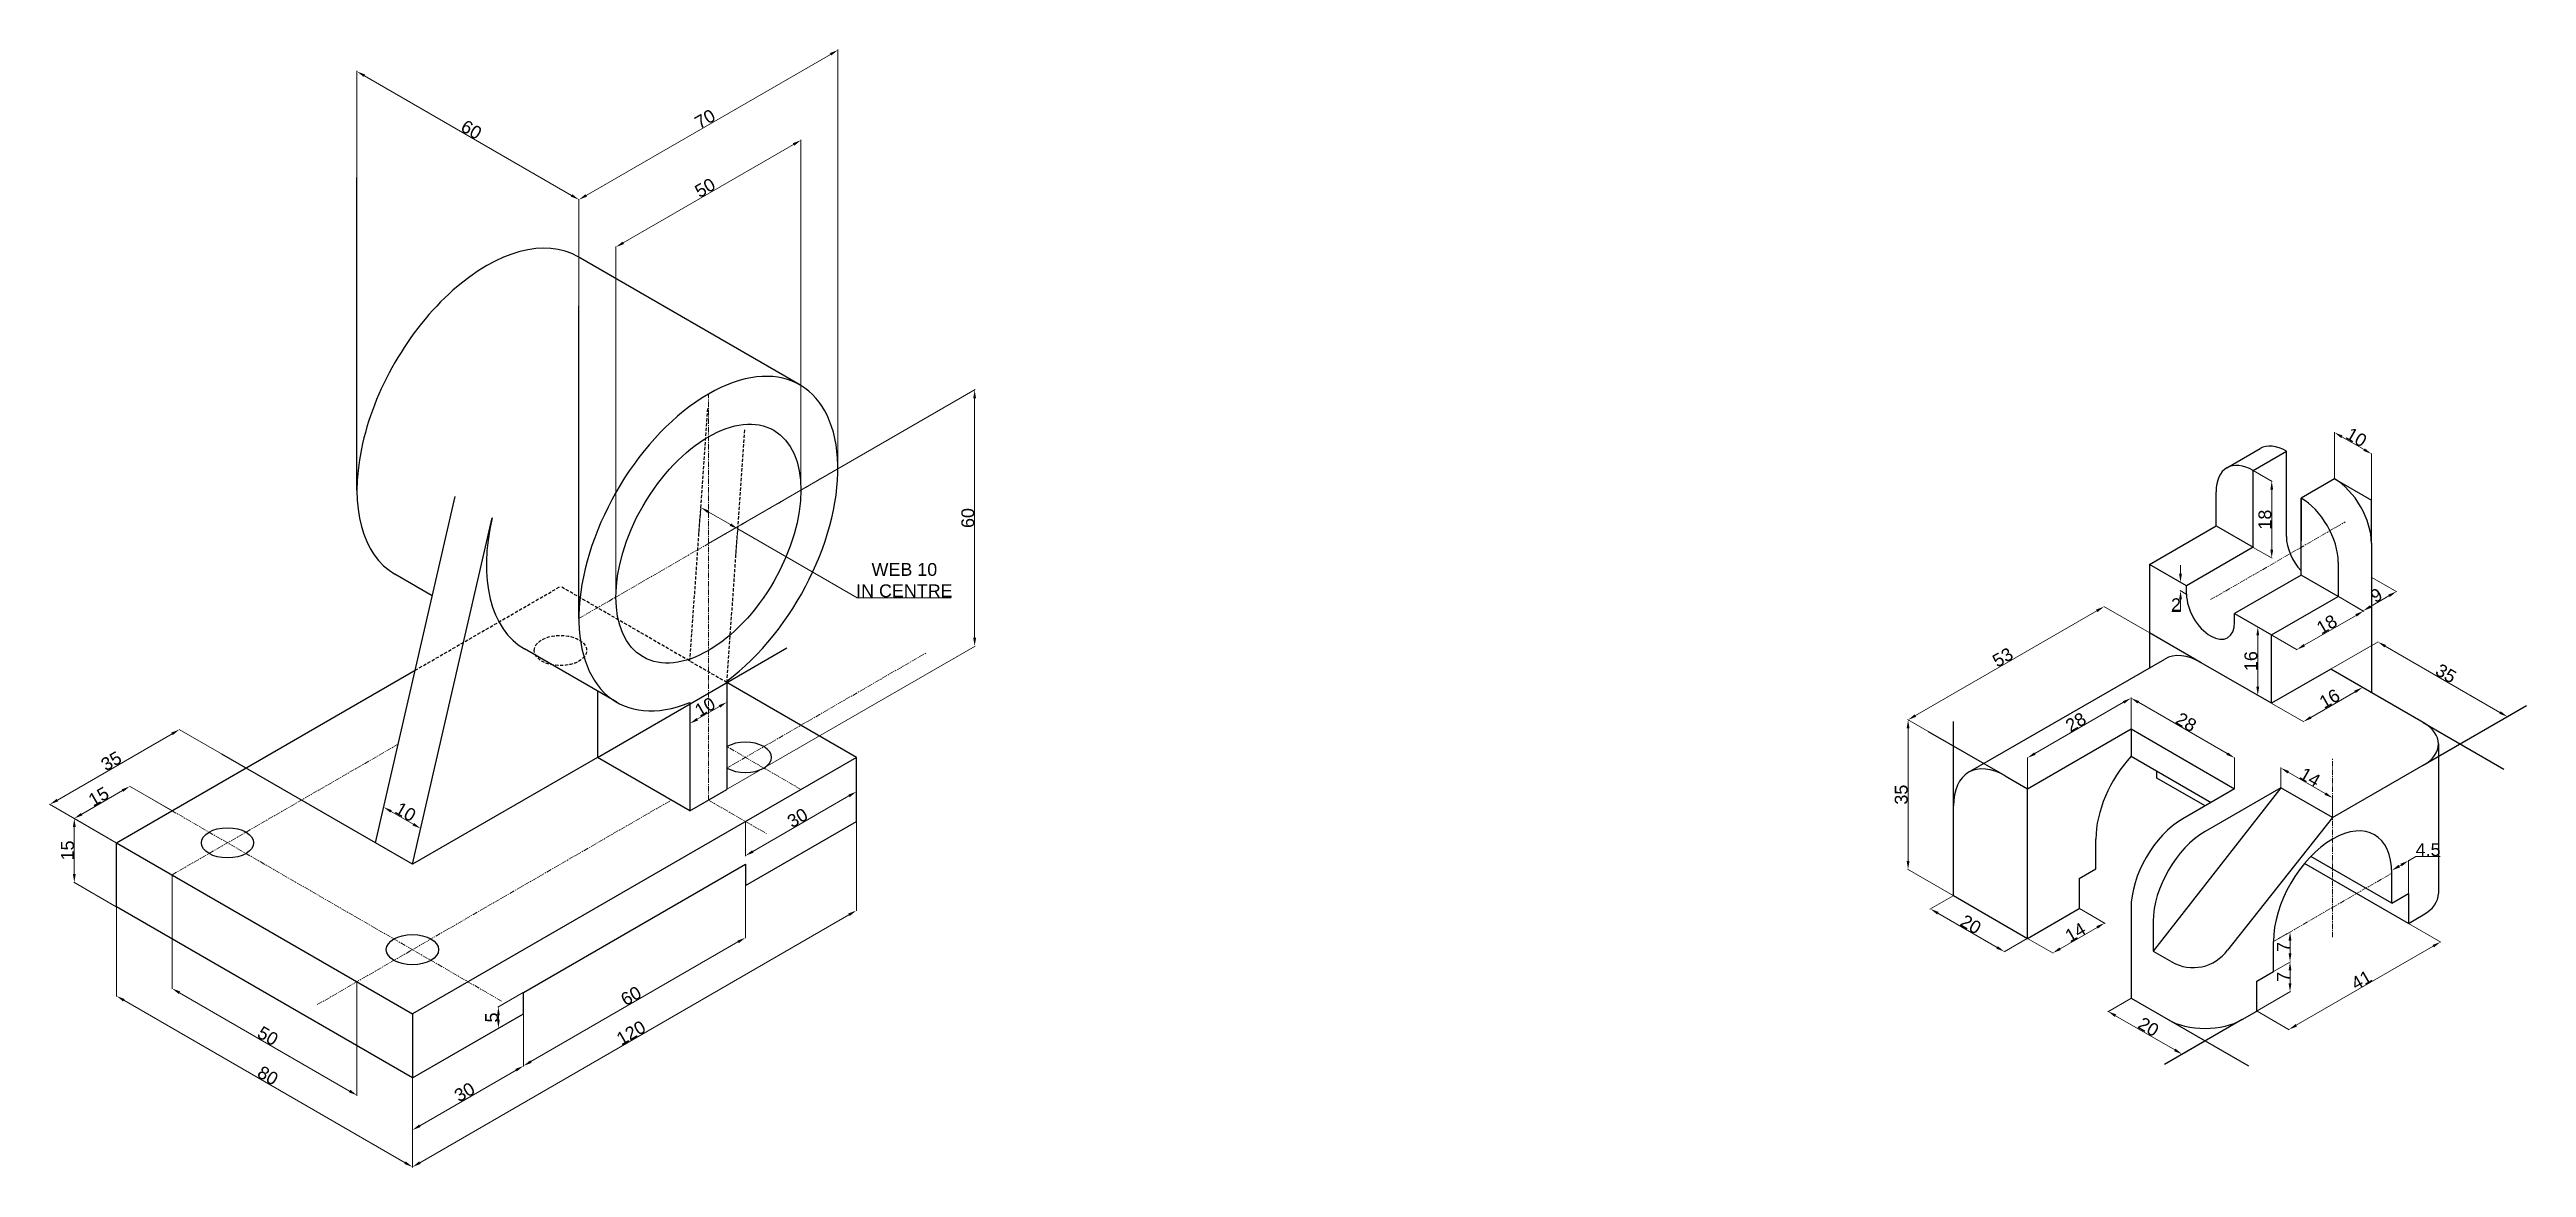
# Model space of a CAD drawing. Header units: millimetres. Extents: x -85 to 495, y -21 to 241.
import ezdxf

# ---------------------------------------------------------------- set-up
doc = ezdxf.new("R2010")
doc.units = ezdxf.units.MM
doc.header["$MEASUREMENT"] = 0
doc.linetypes.add('CENTER', pattern=[2, 1.25, -0.25, 0.25, -0.25])
doc.linetypes.add('HIDDEN', pattern=[0.375, 0.25, -0.125])
doc.layers.add('AM_5', color=3, linetype='Continuous', lineweight=15)
doc.layers.add('AM_7', color=4, linetype='CENTER', lineweight=15)
doc.styles.get("Standard").update_dxf_attribs({"font": 'arial.ttf'})
doc.dimstyles.new('AM_ANSI$0', dxfattribs={"dimtxt": 3, "dimasz": 2, "dimexe": 0.1, "dimexo": 0.05, "dimgap": 0.06, "dimtad": 1, "dimtoh": 1, "dimdec": 3, "dimzin": 9, "dimdsep": 46, "dimtxsty": 'Standard', "dimcen": 0, "dimclrd": 256, "dimclre": 256, "dimclrt": 2, "dimadec": 0, "dimazin": 2, "dimtp": 0.1, "dimtm": 0.1, "dimtfac": 0.71, "dimtdec": 3, "dimtofl": 0, "dimtmove": 0, "dimatfit": 3, "dimfxl": 1, "dimtolj": 1, "dimtzin": 7, "dimlwd": -1, "dimlwe": -1, "dimarcsym": 1})

# ---------------------------------------------------------------- blocks, each defined once
blk = doc.blocks.new('*D5')
at = {"layer": 'AM_5', "transparency": 16777216}
for p, q in [((-69.28, 39.94), (-69.28, 19.05)), ((-1.73, -19.84), (-67.55, 18.16)), ((0, -0.06), (0, -20.95))]:
    blk.add_line(p, q, dxfattribs=at)
for points in [[(-67.38, 18.45), (-67.72, 17.87), (-69.28, 19.16)], [(-1.57, -19.55), (-1.9, -20.13), (0, -20.84)]]:
    blk.add_solid(points, dxfattribs=at)
at = {"layer": 'Defpoints', "color": 0, "transparency": 16777216}
for p in [(-69.28, 40), (-69.28, 19.16), (0, 0)]:
    blk.add_point(p, dxfattribs=at)
at = {"layer": 'AM_5', "color": 2, "transparency": 16777216, "insert": (-33.85, 0.54), "char_height": 3, "attachment_point": 5, "rotation": 330}
blk.add_mtext('\\A1;80', dxfattribs=at)
blk = doc.blocks.new('*D6')
at = {"layer": 'AM_5', "transparency": 16777216}
for p, q in [((-69.33, 55.03), (-79.27, 60.76)), ((-79.17, 47.71), (-79.17, 58.71)), ((-69.33, 40.03), (-79.27, 45.76))]:
    blk.add_line(p, q, dxfattribs=at)
for points in [[(-79.5, 58.71), (-78.83, 58.71), (-79.17, 60.71)], [(-79.5, 47.71), (-78.83, 47.71), (-79.17, 45.71)]]:
    blk.add_solid(points, dxfattribs=at)
at = {"layer": 'Defpoints', "color": 0, "transparency": 16777216}
for p in [(-79.17, 60.71), (-69.28, 55), (-69.28, 40)]:
    blk.add_point(p, dxfattribs=at)
at = {"layer": 'AM_5', "color": 2, "transparency": 16777216, "insert": (-80.76, 53.21), "char_height": 3, "attachment_point": 5, "rotation": 90}
blk.add_mtext('\\A1;15', dxfattribs=at)
blk = doc.blocks.new('*D7')
at = {"layer": 'AM_5', "transparency": 16777216}
for p, q in [((-77.43, 61.71), (-67.91, 67.21)), ((-56.34, 62.53), (-66.28, 68.26)), ((-69.33, 55.03), (-79.27, 60.76))]:
    blk.add_line(p, q, dxfattribs=at)
for points in [[(-68.07, 67.5), (-67.74, 66.92), (-66.18, 68.21)], [(-77.6, 62), (-77.27, 61.42), (-79.17, 60.71)]]:
    blk.add_solid(points, dxfattribs=at)
at = {"layer": 'Defpoints', "color": 0, "transparency": 16777216}
for p in [(-66.18, 68.21), (-56.29, 62.5), (-69.28, 55)]:
    blk.add_point(p, dxfattribs=at)
at = {"layer": 'AM_5', "color": 2, "transparency": 16777216, "insert": (-73.47, 65.83), "char_height": 3, "attachment_point": 5, "rotation": 30}
blk.add_mtext('\\A1;15', dxfattribs=at)
blk = doc.blocks.new('*D8')
at = {"layer": 'AM_5', "transparency": 16777216}
for p, q in [((-56.29, 47.44), (-56.29, 20.81)), ((-54.56, 19.93), (-14.72, -3.07)), ((-12.99, 22.44), (-12.99, -4.19))]:
    blk.add_line(p, q, dxfattribs=at)
for points in [[(-54.39, 20.22), (-54.73, 19.64), (-56.29, 20.93)], [(-14.56, -2.78), (-14.89, -3.36), (-12.99, -4.07)]]:
    blk.add_solid(points, dxfattribs=at)
at = {"layer": 'Defpoints', "color": 0, "transparency": 16777216}
for p in [(-56.29, 47.5), (-12.99, 22.5), (-12.99, -4.07)]:
    blk.add_point(p, dxfattribs=at)
at = {"layer": 'AM_5', "color": 2, "transparency": 16777216, "insert": (-33.85, 9.81), "char_height": 3, "attachment_point": 5, "rotation": 330}
blk.add_mtext('\\A1;50', dxfattribs=at)
blk = doc.blocks.new('*D9')
at = {"layer": 'AM_5', "transparency": 16777216}
for p, q in [((25.98, 14.94), (25.98, 2.69)), ((1.73, -11.2), (24.25, 1.8)), ((0, -0.06), (0, -12.31))]:
    blk.add_line(p, q, dxfattribs=at)
for points in [[(24.08, 2.09), (24.42, 1.51), (25.98, 2.8)], [(1.57, -10.91), (1.9, -11.49), (0, -12.2)]]:
    blk.add_solid(points, dxfattribs=at)
at = {"layer": 'Defpoints', "color": 0, "transparency": 16777216}
for p in [(25.98, 15), (25.98, 2.8), (0, 0)]:
    blk.add_point(p, dxfattribs=at)
at = {"layer": 'AM_5', "color": 2, "transparency": 16777216, "insert": (12.19, -3.32), "char_height": 3, "attachment_point": 5, "rotation": 30}
blk.add_mtext('\\A1;30', dxfattribs=at)
blk = doc.blocks.new('*D10')
at = {"layer": 'AM_5', "transparency": 16777216}
for p, q in [((77.94, 44.94), (77.94, 32.69)), ((27.71, 3.8), (76.21, 31.8)), ((25.98, 14.94), (25.98, 2.69))]:
    blk.add_line(p, q, dxfattribs=at)
for points in [[(76.04, 32.09), (76.38, 31.51), (77.94, 32.8)], [(27.55, 4.09), (27.88, 3.51), (25.98, 2.8)]]:
    blk.add_solid(points, dxfattribs=at)
at = {"layer": 'Defpoints', "color": 0, "transparency": 16777216}
for p in [(77.94, 45), (77.94, 32.8), (25.98, 15)]:
    blk.add_point(p, dxfattribs=at)
at = {"layer": 'AM_5', "color": 2, "transparency": 16777216, "insert": (51.17, 19.18), "char_height": 3, "attachment_point": 5, "rotation": 30}
blk.add_mtext('\\A1;60', dxfattribs=at)
blk = doc.blocks.new('*D11')
at = {"layer": 'AM_5', "transparency": 16777216}
for p, q in [((25.93, 19.97), (20.02, 16.56)), ((20.12, 14.62), (20.12, 13.62))]:
    blk.add_line(p, q, dxfattribs=at)
for points in [[(19.79, 14.62), (20.45, 14.62), (20.12, 16.62)], [(19.79, 13.62), (20.45, 13.62), (20.12, 11.62)]]:
    blk.add_solid(points, dxfattribs=at)
at = {"layer": 'Defpoints', "color": 0, "transparency": 16777216}
for p in [(25.98, 20), (20.12, 11.62), (25.98, 15)]:
    blk.add_point(p, dxfattribs=at)
at = {"layer": 'AM_5', "color": 2, "transparency": 16777216, "insert": (18.53, 14.12), "char_height": 3, "attachment_point": 5, "rotation": 90}
blk.add_mtext('\\A1;5', dxfattribs=at)
blk = doc.blocks.new('*D12')
at = {"layer": 'AM_5', "transparency": 16777216}
for p, q in [((103.92, 59.94), (103.92, 39.05)), ((1.73, -19.84), (102.19, 38.16)), ((0, -0.06), (0, -20.95))]:
    blk.add_line(p, q, dxfattribs=at)
for points in [[(102.02, 38.45), (102.36, 37.87), (103.92, 39.16)], [(1.57, -19.55), (1.9, -20.13), (0, -20.84)]]:
    blk.add_solid(points, dxfattribs=at)
at = {"layer": 'Defpoints', "color": 0, "transparency": 16777216}
for p in [(103.92, 60), (103.92, 39.16), (0, 0)]:
    blk.add_point(p, dxfattribs=at)
at = {"layer": 'AM_5', "color": 2, "transparency": 16777216, "insert": (51.17, 10.54), "char_height": 3, "attachment_point": 5, "rotation": 30}
blk.add_mtext('\\A1;120', dxfattribs=at)
blk = doc.blocks.new('*D13')
at = {"layer": 'AM_5', "transparency": 16777216}
for p, q in [((-39.02, 72.53), (-54.65, 81.55)), ((-83.13, 65), (-56.29, 80.5)), ((-69.33, 55.03), (-84.96, 64.05))]:
    blk.add_line(p, q, dxfattribs=at)
for points in [[(-56.45, 80.79), (-56.12, 80.21), (-54.55, 81.5)], [(-83.3, 65.29), (-82.97, 64.71), (-84.86, 64)]]:
    blk.add_solid(points, dxfattribs=at)
at = {"layer": 'Defpoints', "color": 0, "transparency": 16777216}
for p in [(-54.55, 81.5), (-38.97, 72.5), (-69.28, 55)]:
    blk.add_point(p, dxfattribs=at)
at = {"layer": 'AM_5', "color": 2, "transparency": 16777216, "insert": (-70.51, 74.13), "char_height": 3, "attachment_point": 5, "rotation": 30}
blk.add_mtext('\\A1;35', dxfattribs=at)
blk = doc.blocks.new('*D14')
at = {"layer": 'AM_5', "transparency": 16777216}
for p, q in [((79.67, 52.96), (102.19, 65.96)), ((77.94, 59.94), (77.94, 51.85))]:
    blk.add_line(p, q, dxfattribs=at)
for points in [[(102.02, 66.25), (102.36, 65.68), (103.92, 66.96)], [(79.51, 53.25), (79.84, 52.68), (77.94, 51.96)]]:
    blk.add_solid(points, dxfattribs=at)
at = {"layer": 'Defpoints', "color": 0, "transparency": 16777216}
for p in [(103.92, 75), (103.92, 66.96), (77.94, 60)]:
    blk.add_point(p, dxfattribs=at)
at = {"layer": 'AM_5', "color": 2, "transparency": 16777216, "insert": (90.14, 60.84), "char_height": 3, "attachment_point": 5, "rotation": 30}
blk.add_mtext('\\A1;30', dxfattribs=at)
blk = doc.blocks.new('*D15')
at = {"layer": 'AM_5', "transparency": 16777216}
for p, q in [((40.7, 206.48), (97.86, 239.48)), ((99.59, 142.56), (99.59, 240.6)), ((38.97, 107.56), (38.97, 205.6))]:
    blk.add_line(p, q, dxfattribs=at)
for points in [[(97.69, 239.77), (98.03, 239.2), (99.59, 240.48)], [(40.54, 206.77), (40.87, 206.2), (38.97, 205.48)]]:
    blk.add_solid(points, dxfattribs=at)
at = {"layer": 'Defpoints', "color": 0, "transparency": 16777216}
for p in [(99.59, 240.48), (99.59, 142.5), (38.97, 107.5)]:
    blk.add_point(p, dxfattribs=at)
at = {"layer": 'AM_5', "color": 2, "transparency": 16777216, "insert": (68.49, 224.36), "char_height": 3, "attachment_point": 5, "rotation": 30}
blk.add_mtext('\\A1;70', dxfattribs=at)
blk = doc.blocks.new('*D16')
at = {"layer": 'AM_5', "transparency": 16777216}
for p, q in [((49.36, 195.39), (89.2, 218.39)), ((90.93, 137.56), (90.93, 219.51)), ((47.63, 112.56), (47.63, 194.51))]:
    blk.add_line(p, q, dxfattribs=at)
for points in [[(89.03, 218.68), (89.37, 218.1), (90.93, 219.39)], [(49.2, 195.68), (49.53, 195.1), (47.63, 194.39)]]:
    blk.add_solid(points, dxfattribs=at)
at = {"layer": 'Defpoints', "color": 0, "transparency": 16777216}
for p in [(90.93, 219.39), (90.93, 137.5), (47.63, 112.5)]:
    blk.add_point(p, dxfattribs=at)
at = {"layer": 'AM_5', "color": 2, "transparency": 16777216, "insert": (68.49, 208.27), "char_height": 3, "attachment_point": 5, "rotation": 30}
blk.add_mtext('\\A1;50', dxfattribs=at)
blk = doc.blocks.new('*D17')
at = {"layer": 'AM_5', "transparency": 16777216}
for p, q in [((-12.99, 210.72), (-12.99, 235.6)), ((-11.26, 234.48), (37.24, 206.48)), ((38.97, 180.72), (38.97, 205.6))]:
    blk.add_line(p, q, dxfattribs=at)
for points in [[(-11.09, 234.77), (-11.42, 234.2), (-12.99, 235.48)], [(37.41, 206.77), (37.07, 206.2), (38.97, 205.48)]]:
    blk.add_solid(points, dxfattribs=at)
at = {"layer": 'Defpoints', "color": 0, "transparency": 16777216}
for p in [(-12.99, 210.66), (38.97, 205.48), (38.97, 180.66)]:
    blk.add_point(p, dxfattribs=at)
at = {"layer": 'AM_5', "color": 2, "transparency": 16777216, "insert": (13.79, 221.86), "char_height": 3, "attachment_point": 5, "rotation": 330}
blk.add_mtext('\\A1;60', dxfattribs=at)
blk = doc.blocks.new('*D18')
at = {"layer": 'AM_5', "transparency": 16777216}
for p, q in [((69.33, 125.03), (131.71, 161.04)), ((131.61, 102.99), (131.61, 158.99)), ((69.33, 65.03), (131.71, 101.04))]:
    blk.add_line(p, q, dxfattribs=at)
for points in [[(131.28, 158.99), (131.95, 158.99), (131.61, 160.99)], [(131.28, 102.99), (131.95, 102.99), (131.61, 100.99)]]:
    blk.add_solid(points, dxfattribs=at)
at = {"layer": 'Defpoints', "color": 0, "transparency": 16777216}
for p in [(131.61, 160.99), (69.28, 125), (69.28, 65)]:
    blk.add_point(p, dxfattribs=at)
at = {"layer": 'AM_5', "color": 2, "transparency": 16777216, "insert": (130.02, 130.99), "char_height": 3, "attachment_point": 5, "rotation": 90}
blk.add_mtext('\\A1;60', dxfattribs=at)
blk = doc.blocks.new('*D20')
at = {"layer": 'AM_5', "transparency": 16777216}
blk.add_line((66.68, 83.92), (71.88, 86.92), dxfattribs=at)
for points in [[(71.71, 87.21), (72.05, 86.63), (73.61, 87.92)], [(66.52, 84.21), (66.85, 83.63), (64.95, 82.92)]]:
    blk.add_solid(points, dxfattribs=at)
at = {"layer": 'Defpoints', "color": 0, "transparency": 16777216}
for p in [(73.61, 92.86), (64.95, 87.86), (73.61, 87.92)]:
    blk.add_point(p, dxfattribs=at)
at = {"layer": 'AM_5', "color": 2, "transparency": 16777216, "insert": (68.49, 86.8), "char_height": 3, "attachment_point": 5, "rotation": 30}
blk.add_mtext('\\A1;10', dxfattribs=at)
blk = doc.blocks.new('*D21')
at = {"layer": 'AM_5', "transparency": 16777216}
blk.add_line((-5.01, 62.35), (0.19, 59.35), dxfattribs=at)
for points in [[(-4.84, 62.64), (-5.17, 62.06), (-6.74, 63.35)], [(0.36, 59.64), (0.02, 59.06), (1.92, 58.35)]]:
    blk.add_solid(points, dxfattribs=at)
at = {"layer": 'Defpoints', "color": 0, "transparency": 16777216}
for p in [(1.92, 58.35), (-8.66, 55), (0, 50)]:
    blk.add_point(p, dxfattribs=at)
at = {"layer": 'AM_5', "color": 2, "transparency": 16777216, "insert": (-1.61, 62.23), "char_height": 3, "attachment_point": 5, "rotation": 330}
blk.add_mtext('\\A1;10', dxfattribs=at)
blk = doc.blocks.new('*D22')
at = {"layer": 'AM_5', "transparency": 16777216}
for p, q in [((67.07, 127.28), (67.51, 133.57)), ((69.24, 132.46), (74.43, 129.46)), ((75.73, 122.28), (76.17, 128.57)), ((76.16, 128.46), (104.11, 112.32)), ((104.11, 112.32), (126.14, 112.32))]:
    blk.add_line(p, q, dxfattribs=at)
for points in [[(69.4, 132.74), (69.07, 132.17), (67.5, 133.46)], [(74.6, 129.74), (74.27, 129.17), (76.16, 128.46)]]:
    blk.add_solid(points, dxfattribs=at)
at = {"layer": 'Defpoints', "color": 0, "transparency": 16777216}
for p in [(76.16, 128.46), (67.06, 127.23), (75.72, 122.23)]:
    blk.add_point(p, dxfattribs=at)
at = {"layer": 'AM_5', "color": 2, "transparency": 16777216, "insert": (115.16, 116.44), "char_height": 3, "attachment_point": 5}
blk.add_mtext('\\A1;WEB 10 ^JIN CENTRE', dxfattribs=at)
blk = doc.blocks.new('*D23')
at = {"layer": 'AM_5', "transparency": 16777216}
for p, q in [((360.71, 42.61), (355.27, 39.47)), ((357.11, 38.53), (370.96, 30.53)), ((378.03, 32.61), (372.6, 29.47))]:
    blk.add_line(p, q, dxfattribs=at)
for points in [[(357.27, 38.82), (356.94, 38.24), (355.37, 39.53)], [(371.13, 30.82), (370.8, 30.24), (372.7, 29.53)]]:
    blk.add_solid(points, dxfattribs=at)
at = {"layer": 'Defpoints', "color": 0, "transparency": 16777216}
for p in [(360.76, 42.64), (372.7, 29.53), (378.08, 32.64)]:
    blk.add_point(p, dxfattribs=at)
at = {"layer": 'AM_5', "color": 2, "transparency": 16777216, "insert": (364.83, 35.91), "char_height": 3, "attachment_point": 5, "rotation": 330}
blk.add_mtext('\\A1;20', dxfattribs=at)
blk = doc.blocks.new('*D24')
at = {"layer": 'AM_5', "transparency": 16777216}
for p, q in [((360.71, 77.67), (350.04, 83.83)), ((350.14, 50.77), (350.14, 81.77)), ((360.71, 42.67), (350.04, 48.83))]:
    blk.add_line(p, q, dxfattribs=at)
for points in [[(349.81, 81.77), (350.48, 81.77), (350.14, 83.77)], [(349.81, 50.77), (350.48, 50.77), (350.14, 48.77)]]:
    blk.add_solid(points, dxfattribs=at)
at = {"layer": 'Defpoints', "color": 0, "transparency": 16777216}
for p in [(350.14, 83.77), (360.76, 77.64), (360.76, 42.64)]:
    blk.add_point(p, dxfattribs=at)
at = {"layer": 'AM_5', "color": 2, "transparency": 16777216, "insert": (348.55, 66.27), "char_height": 3, "attachment_point": 5, "rotation": 90}
blk.add_mtext('\\A1;35', dxfattribs=at)
blk = doc.blocks.new('*D25')
at = {"layer": 'AM_5', "transparency": 16777216}
for p, q in [((406.61, 104.17), (395.94, 110.33)), ((351.88, 84.77), (394.31, 109.27)), ((360.71, 77.67), (350.04, 83.83))]:
    blk.add_line(p, q, dxfattribs=at)
for points in [[(394.14, 109.56), (394.48, 108.98), (396.04, 110.27)], [(351.71, 85.06), (352.04, 84.48), (350.14, 83.77)]]:
    blk.add_solid(points, dxfattribs=at)
at = {"layer": 'Defpoints', "color": 0, "transparency": 16777216}
for p in [(396.04, 110.27), (406.66, 104.14), (360.76, 77.64)]:
    blk.add_point(p, dxfattribs=at)
at = {"layer": 'AM_5', "color": 2, "transparency": 16777216, "insert": (372.3, 98.4), "char_height": 3, "attachment_point": 5, "rotation": 30}
blk.add_mtext('\\A1;53', dxfattribs=at)
blk = doc.blocks.new('*D26')
at = {"layer": 'AM_5', "transparency": 16777216}
for p, q in [((379.82, 75.87), (400.6, 87.87)), ((402.33, 81.7), (402.33, 88.98)), ((378.08, 67.7), (378.08, 74.98))]:
    blk.add_line(p, q, dxfattribs=at)
for points in [[(400.43, 88.15), (400.77, 87.58), (402.33, 88.87)], [(379.65, 76.15), (379.98, 75.58), (378.08, 74.87)]]:
    blk.add_solid(points, dxfattribs=at)
at = {"layer": 'Defpoints', "color": 0, "transparency": 16777216}
for p in [(402.33, 88.87), (402.33, 81.64), (378.08, 67.64)]:
    blk.add_point(p, dxfattribs=at)
at = {"layer": 'AM_5', "color": 2, "transparency": 16777216, "insert": (389.41, 83.24), "char_height": 3, "attachment_point": 5, "rotation": 30}
blk.add_mtext('\\A1;28', dxfattribs=at)
blk = doc.blocks.new('*D27')
at = {"layer": 'AM_5', "transparency": 16777216}
for p, q in [((402.33, 81.7), (402.33, 88.98)), ((404.06, 87.87), (424.85, 75.87)), ((426.58, 67.7), (426.58, 74.98))]:
    blk.add_line(p, q, dxfattribs=at)
for points in [[(404.23, 88.15), (403.9, 87.58), (402.33, 88.87)], [(425.02, 76.15), (424.68, 75.58), (426.58, 74.87)]]:
    blk.add_solid(points, dxfattribs=at)
at = {"layer": 'Defpoints', "color": 0, "transparency": 16777216}
for p in [(402.33, 81.64), (426.58, 74.87), (426.58, 67.64)]:
    blk.add_point(p, dxfattribs=at)
at = {"layer": 'AM_5', "color": 2, "transparency": 16777216, "insert": (415.25, 83.24), "char_height": 3, "attachment_point": 5, "rotation": 330}
blk.add_mtext('\\A1;28', dxfattribs=at)
blk = doc.blocks.new('*D28')
at = {"layer": 'AM_5', "transparency": 16777216}
for p, q in [((437.41, 67.95), (437.41, 72.62)), ((439.14, 71.51), (447.8, 66.51)), ((449.53, 60.95), (449.53, 65.62))]:
    blk.add_line(p, q, dxfattribs=at)
for points in [[(439.31, 71.79), (438.97, 71.22), (437.41, 72.51)], [(447.97, 66.79), (447.63, 66.22), (449.53, 65.51)]]:
    blk.add_solid(points, dxfattribs=at)
at = {"layer": 'Defpoints', "color": 0, "transparency": 16777216}
for p in [(437.41, 67.89), (449.53, 65.51), (449.53, 60.89)]:
    blk.add_point(p, dxfattribs=at)
at = {"layer": 'AM_5', "color": 2, "transparency": 16777216, "insert": (444.25, 70.36), "char_height": 3, "attachment_point": 5, "rotation": 330}
blk.add_mtext('\\A1;14', dxfattribs=at)
blk = doc.blocks.new('*D29')
at = {"layer": 'AM_5', "transparency": 16777216}
for p, q in [((467.33, 36.11), (474.9, 31.75)), ((441.02, 12.3), (473.06, 30.8)), ((431.83, 15.61), (439.39, 11.25))]:
    blk.add_line(p, q, dxfattribs=at)
for points in [[(472.9, 31.09), (473.23, 30.52), (474.8, 31.8)], [(440.86, 12.59), (441.19, 12.02), (439.29, 11.3)]]:
    blk.add_solid(points, dxfattribs=at)
at = {"layer": 'Defpoints', "color": 0, "transparency": 16777216}
for p in [(467.28, 36.14), (474.8, 31.8), (431.78, 15.64)]:
    blk.add_point(p, dxfattribs=at)
at = {"layer": 'AM_5', "color": 2, "transparency": 16777216, "insert": (456.26, 22.91), "char_height": 3, "attachment_point": 5, "rotation": 30}
blk.add_mtext('\\A1;41', dxfattribs=at)
blk = doc.blocks.new('*D30')
at = {"layer": 'AM_5', "transparency": 16777216}
for p, q in [((435.72, 31.92), (439.66, 34.19)), ((439.56, 29.13), (439.56, 32.13)), ((435.72, 24.92), (439.66, 27.19))]:
    blk.add_line(p, q, dxfattribs=at)
for points in [[(439.22, 32.13), (439.89, 32.13), (439.56, 34.13)], [(439.22, 29.13), (439.89, 29.13), (439.56, 27.13)]]:
    blk.add_solid(points, dxfattribs=at)
at = {"layer": 'Defpoints', "color": 0, "transparency": 16777216}
for p in [(435.67, 31.89), (439.56, 34.13), (435.67, 24.89)]:
    blk.add_point(p, dxfattribs=at)
at = {"layer": 'AM_5', "color": 2, "transparency": 16777216, "insert": (438, 30.63), "char_height": 3, "attachment_point": 5, "rotation": 90}
blk.add_mtext('\\A1;7', dxfattribs=at)
blk = doc.blocks.new('*D31')
at = {"layer": 'AM_5', "transparency": 16777216}
for p, q in [((439.56, 22.13), (439.56, 25.13)), ((431.83, 15.67), (439.66, 20.19))]:
    blk.add_line(p, q, dxfattribs=at)
for points in [[(439.22, 25.13), (439.89, 25.13), (439.56, 27.13)], [(439.22, 22.13), (439.89, 22.13), (439.56, 20.13)]]:
    blk.add_solid(points, dxfattribs=at)
at = {"layer": 'Defpoints', "color": 0, "transparency": 16777216}
for p in [(439.56, 27.13), (431.78, 22.64), (431.78, 15.64)]:
    blk.add_point(p, dxfattribs=at)
at = {"layer": 'AM_5', "color": 2, "transparency": 16777216, "insert": (438, 23.63), "char_height": 3, "attachment_point": 5, "rotation": 90}
blk.add_mtext('\\A1;7', dxfattribs=at)
blk = doc.blocks.new('*D33')
at = {"layer": 'AM_5', "transparency": 16777216}
for p, q in [((465.12, 49.55), (465.55, 49.8)), ((467.28, 50.8), (469.02, 51.8)), ((467.28, 43.2), (467.28, 50.91)), ((469.02, 51.8), (474.68, 51.8))]:
    blk.add_line(p, q, dxfattribs=at)
for points in [[(464.95, 49.84), (465.29, 49.26), (463.39, 48.55)], [(465.39, 50.09), (465.72, 49.51), (467.28, 50.8)]]:
    blk.add_solid(points, dxfattribs=at)
at = {"layer": 'Defpoints', "color": 0, "transparency": 16777216}
for p in [(463.39, 48.55), (463.39, 40.89), (467.28, 43.14)]:
    blk.add_point(p, dxfattribs=at)
at = {"layer": 'AM_5', "color": 2, "transparency": 16777216, "insert": (471.88, 53.38), "char_height": 3, "attachment_point": 5}
blk.add_mtext('\\A1;4.5', dxfattribs=at)
blk = doc.blocks.new('*D34')
at = {"layer": 'AM_5', "transparency": 16777216}
for p, q in [((402.28, 18.61), (396.88, 15.49)), ((398.71, 14.55), (412.56, 6.55)), ((419.6, 8.61), (414.2, 5.49))]:
    blk.add_line(p, q, dxfattribs=at)
for points in [[(398.87, 14.84), (398.54, 14.26), (396.98, 15.55)], [(412.73, 6.84), (412.4, 6.26), (414.3, 5.55)]]:
    blk.add_solid(points, dxfattribs=at)
at = {"layer": 'Defpoints', "color": 0, "transparency": 16777216}
for p in [(402.33, 18.64), (419.65, 8.64), (414.3, 5.55)]:
    blk.add_point(p, dxfattribs=at)
at = {"layer": 'AM_5', "color": 2, "transparency": 16777216, "insert": (406.43, 11.93), "char_height": 3, "attachment_point": 5, "rotation": 330}
blk.add_mtext('\\A1;20', dxfattribs=at)
blk = doc.blocks.new('*D35')
at = {"layer": 'AM_5', "transparency": 16777216}
for p, q in [((449.15, 95.67), (460.22, 102.06)), ((488.7, 85.51), (461.85, 101.01)), ((479.46, 78.17), (490.53, 84.56))]:
    blk.add_line(p, q, dxfattribs=at)
for points in [[(462.02, 101.29), (461.69, 100.72), (460.12, 102.01)], [(488.87, 85.79), (488.53, 85.22), (490.43, 84.51)]]:
    blk.add_solid(points, dxfattribs=at)
at = {"layer": 'Defpoints', "color": 0, "transparency": 16777216}
for p in [(460.12, 102.01), (449.1, 95.64), (479.41, 78.14)]:
    blk.add_point(p, dxfattribs=at)
at = {"layer": 'AM_5', "color": 2, "transparency": 16777216, "insert": (476.07, 94.63), "char_height": 3, "attachment_point": 5, "rotation": 330}
blk.add_mtext('\\A1;35', dxfattribs=at)
blk = doc.blocks.new('*D36')
at = {"layer": 'AM_5', "transparency": 16777216}
for p, q in [((435.29, 87.61), (442.78, 83.29)), ((444.41, 84.35), (454.8, 90.35))]:
    blk.add_line(p, q, dxfattribs=at)
for points in [[(454.63, 90.64), (454.97, 90.06), (456.53, 91.35)], [(444.24, 84.64), (444.57, 84.06), (442.68, 83.35)]]:
    blk.add_solid(points, dxfattribs=at)
at = {"layer": 'Defpoints', "color": 0, "transparency": 16777216}
for p in [(449.1, 95.64), (435.24, 87.64), (456.53, 91.35)]:
    blk.add_point(p, dxfattribs=at)
at = {"layer": 'AM_5', "color": 2, "transparency": 16777216, "insert": (448.81, 88.73), "char_height": 3, "attachment_point": 5, "rotation": 30}
blk.add_mtext('\\A1;16', dxfattribs=at)
blk = doc.blocks.new('*D38')
at = {"layer": 'AM_5', "transparency": 16777216}
blk.add_line((432.01, 103.51), (432.01, 91.51), dxfattribs=at)
for points in [[(431.67, 103.51), (432.34, 103.51), (432.01, 105.51)], [(431.67, 91.51), (432.34, 91.51), (432.01, 89.51)]]:
    blk.add_solid(points, dxfattribs=at)
at = {"layer": 'Defpoints', "color": 0, "transparency": 16777216}
for p in [(435.24, 103.64), (432.01, 89.51), (435.24, 87.64)]:
    blk.add_point(p, dxfattribs=at)
at = {"layer": 'AM_5', "color": 2, "transparency": 16777216, "insert": (430.41, 97.51), "char_height": 3, "attachment_point": 5, "rotation": 90}
blk.add_mtext('\\A1;16', dxfattribs=at)
blk = doc.blocks.new('*D39')
at = {"layer": 'AM_5', "transparency": 16777216}
for p, q in [((450.88, 112.61), (456.85, 109.16)), ((442.9, 101.22), (455.02, 108.22)), ((435.29, 103.61), (441.26, 100.16))]:
    blk.add_line(p, q, dxfattribs=at)
for points in [[(454.85, 108.51), (455.19, 107.93), (456.75, 109.22)], [(442.73, 101.51), (443.06, 100.93), (441.16, 100.22)]]:
    blk.add_solid(points, dxfattribs=at)
at = {"layer": 'Defpoints', "color": 0, "transparency": 16777216}
for p in [(450.83, 112.64), (456.75, 109.22), (435.24, 103.64)]:
    blk.add_point(p, dxfattribs=at)
at = {"layer": 'AM_5', "color": 2, "transparency": 16777216, "insert": (448.16, 106.1), "char_height": 3, "attachment_point": 5, "rotation": 30}
blk.add_mtext('\\A1;18', dxfattribs=at)
blk = doc.blocks.new('*D40')
at = {"layer": 'AM_5', "transparency": 16777216}
for p, q in [((458.67, 117.11), (464.55, 113.72)), ((450.88, 112.61), (456.76, 109.22)), ((458.39, 110.28), (462.72, 112.78))]:
    blk.add_line(p, q, dxfattribs=at)
for points in [[(458.22, 110.57), (458.56, 109.99), (456.66, 109.28)], [(462.55, 113.07), (462.89, 112.49), (464.45, 113.78)]]:
    blk.add_solid(points, dxfattribs=at)
at = {"layer": 'Defpoints', "color": 0, "transparency": 16777216}
for p in [(458.62, 117.14), (450.83, 112.64), (464.45, 113.78)]:
    blk.add_point(p, dxfattribs=at)
at = {"layer": 'AM_5', "color": 2, "transparency": 16777216, "insert": (459.76, 112.91), "char_height": 3, "attachment_point": 5, "rotation": 30}
blk.add_mtext('\\A1;9', dxfattribs=at)
blk = doc.blocks.new('*D41')
at = {"layer": 'AM_5', "transparency": 16777216}
for p, q in [((430.96, 142.11), (435.37, 139.57)), ((435.27, 137.62), (435.27, 123.62)), ((430.96, 124.11), (435.37, 121.57))]:
    blk.add_line(p, q, dxfattribs=at)
for points in [[(434.94, 137.62), (435.61, 137.62), (435.27, 139.62)], [(434.94, 123.62), (435.61, 123.62), (435.27, 121.62)]]:
    blk.add_solid(points, dxfattribs=at)
at = {"layer": 'Defpoints', "color": 0, "transparency": 16777216}
for p in [(430.91, 142.14), (430.91, 124.14), (435.27, 121.62)]:
    blk.add_point(p, dxfattribs=at)
at = {"layer": 'AM_5', "color": 2, "transparency": 16777216, "insert": (433.68, 130.62), "char_height": 3, "attachment_point": 5, "rotation": 90}
blk.add_mtext('\\A1;18', dxfattribs=at)
blk = doc.blocks.new('*D42')
at = {"layer": 'AM_5', "transparency": 16777216}
for p, q in [((413.92, 117.95), (413.92, 119.95)), ((415.27, 113.17), (413.82, 114.01)), ((413.92, 111.95), (413.92, 109.14)), ((413.92, 109.14), (411.87, 109.14))]:
    blk.add_line(p, q, dxfattribs=at)
for points in [[(413.58, 117.95), (414.25, 117.95), (413.92, 115.95)], [(413.58, 111.95), (414.25, 111.95), (413.92, 113.95)]]:
    blk.add_solid(points, dxfattribs=at)
at = {"layer": 'Defpoints', "color": 0, "transparency": 16777216}
for p in [(413.92, 115.95), (415.32, 115.14), (415.32, 113.14)]:
    blk.add_point(p, dxfattribs=at)
at = {"layer": 'AM_5', "color": 2, "transparency": 16777216, "insert": (412.86, 110.71), "char_height": 3, "attachment_point": 5}
blk.add_mtext('\\A1;2', dxfattribs=at)
blk = doc.blocks.new('*D43')
at = {"layer": 'AM_5', "transparency": 16777216}
for p, q in [((449.96, 140.2), (449.97, 151.11)), ((456.9, 147), (451.71, 150)), ((458.62, 135.2), (458.63, 146.11))]:
    blk.add_line(p, q, dxfattribs=at)
for points in [[(451.87, 150.29), (451.54, 149.71), (449.97, 151)], [(457.07, 147.29), (456.74, 146.71), (458.63, 146)]]:
    blk.add_solid(points, dxfattribs=at)
at = {"layer": 'Defpoints', "color": 0, "transparency": 16777216}
for p in [(449.97, 151), (449.96, 140.14), (458.62, 135.14)]:
    blk.add_point(p, dxfattribs=at)
at = {"layer": 'AM_5', "color": 2, "transparency": 16777216, "insert": (455.1, 149.88), "char_height": 3, "attachment_point": 5, "rotation": 330}
blk.add_mtext('\\A1;10', dxfattribs=at)
blk = doc.blocks.new('*D44')
at = {"layer": 'AM_5', "transparency": 16777216}
for p, q in [((385.75, 30.22), (394.41, 35.22)), ((390.26, 39.61), (396.24, 36.16)), ((378.13, 32.61), (384.11, 29.16))]:
    blk.add_line(p, q, dxfattribs=at)
for points in [[(394.24, 35.51), (394.57, 34.93), (396.14, 36.22)], [(385.58, 30.51), (385.91, 29.93), (384.01, 29.22)]]:
    blk.add_solid(points, dxfattribs=at)
at = {"layer": 'Defpoints', "color": 0, "transparency": 16777216}
for p in [(390.21, 39.64), (396.14, 36.22), (378.08, 32.64)]:
    blk.add_point(p, dxfattribs=at)
at = {"layer": 'AM_5', "color": 2, "transparency": 16777216, "insert": (389.29, 34.07), "char_height": 3, "attachment_point": 5, "rotation": 30}
blk.add_mtext('\\A1;14', dxfattribs=at)

msp = doc.modelspace()

# ---------------------------------------------------------------- linework, layer by layer
at = {"color": 9}
for p, q in [((-12.9904, 137.5), (-12.9904, 210.66)), ((38.9711, 107.5), (38.9711, 180.66)), ((449.9639, 140.1417), (458.6242, 135.1417)), ((458.6242, 125.1417), (458.6242, 135.1417)), ((418.787, 97.1417), (406.6627, 104.1417)), ((470.7485, 73.1417), (494.9082, 87.0903)), ((360.7633, 63.6417), (360.7633, 83.3799)), ((470.7485, 83.1417), (489.5985, 72.2587)), ((-8.6603, 55), (-44.6208, 75.7618)), ((372.8877, 70.6417), (354.957, 80.994)), ((428.3133, 13.6417), (410.1432, 3.1512)), ((410.9928, 13.6417), (429.798, 2.7845))]:
    msp.add_line(p, q, dxfattribs=at)
for p, q in [((90.7151, 162.1231), (38.7535, 192.1231)), ((424.7877, 142.7483), (432.5819, 147.2483)), ((430.9114, 142.1417), (438.7056, 146.6417)), ((438.7056, 126.6417), (438.7056, 146.6417)), ((430.9114, 124.1417), (430.9114, 142.1417)), ((449.9639, 140.1417), (442.1697, 135.6417)), ((-8.6603, 55), (9.9913, 136.0263)), ((422.2511, 129.1417), (422.2511, 137.1417)), ((442.1697, 117.6417), (442.1697, 135.6417)), ((442.1697, 135.6417), (442.1697, 125.6417)), ((0, 50), (18.6515, 131.0263)), ((406.6627, 120.1417), (422.2511, 129.1417)), ((422.2511, 129.1417), (430.9114, 124.1417)), ((430.9114, 124.1417), (415.3229, 115.1417)), ((458.6242, 125.1417), (458.6242, 90.1417)), ((4.649, 112.8184), (-4.1125, 117.8769)), ((415.3229, 115.1417), (406.6627, 120.1417)), ((406.6627, 120.1417), (406.6627, 95.9407)), ((442.1697, 117.6417), (426.5812, 108.6417)), ((450.83, 112.6417), (442.1697, 117.6417)), ((450.83, 120.6417), (450.83, 112.6417)), ((415.3229, 113.1417), (415.3229, 115.1417)), ((435.2415, 103.6417), (450.83, 112.6417)), ((426.5812, 108.6417), (435.2415, 103.6417)), ((426.5812, 106.6417), (426.5812, 108.6417)), ((47.849, 87.8769), (26.1984, 100.3769)), ((43.3013, 75), (87.6544, 100.6073)), ((435.2415, 87.6417), (435.2415, 103.6417)), ((-69.282, 55), (0.6313, 95.3645)), ((73.6122, 92.859), (73.6122, 67.5)), ((364.3145, 71.491), (410.2138, 97.991)), ((435.2415, 87.6417), (418.787, 97.1417)), ((449.0979, 95.6417), (435.2415, 87.6417)), ((470.7485, 83.1417), (449.0979, 95.6417)), ((43.3013, 90.5025), (43.3013, 75)), ((64.9519, 87.859), (64.9519, 62.5)), ((103.923, 75), (73.6122, 92.5)), ((378.0838, 67.6417), (402.3325, 81.6417)), ((402.3325, 81.6417), (426.5812, 67.6417)), ((402.3325, 81.6417), (402.3325, 75.2619)), ((474.3357, 78.1417), (474.3357, 43.1417)), ((103.923, 75), (0, 15)), ((43.3013, 75), (0, 50)), ((64.9519, 62.5), (43.3013, 75)), ((103.923, 60), (103.923, 75)), ((372.8877, 70.6417), (378.0838, 67.6417)), ((402.3325, 75.2619), (421.0562, 64.4518)), ((408.3947, 70.1417), (408.3947, 71.7619)), ((419.653, 63.6417), (408.3947, 70.1417)), ((449.5309, 60.8917), (470.7485, 73.1417)), ((64.9519, 62.5), (73.6122, 67.5)), ((378.0838, 32.6417), (378.0838, 67.6417)), ((437.4066, 67.8917), (407.5287, 29.6417)), ((426.5812, 67.6417), (414.4569, 60.6417)), ((437.4066, 67.8917), (419.653, 57.6417)), ((449.5309, 60.8917), (437.4066, 67.8917)), ((77.9423, 45), (103.923, 60)), ((360.7633, 42.6417), (360.7633, 63.6417)), ((449.5309, 60.8917), (424.9482, 29.9087)), ((-69.282, 40), (-69.282, 55)), ((-69.282, 55), (0, 15)), ((0, 50), (-8.6603, 55)), ((394.1053, 48.8917), (394.1053, 55.8917)), ((25.9808, 20), (77.9423, 50)), ((77.9423, 50), (77.9423, 45)), ((390.2082, 46.6417), (394.1053, 48.8917)), ((390.2082, 46.6417), (390.2082, 39.6417)), ((467.2844, 36.1417), (442.9605, 50.1852)), ((463.3873, 40.8917), (444.4385, 51.8319)), ((463.3873, 40.8917), (463.3873, 47.8917)), ((360.7633, 42.6417), (378.0838, 32.6417)), ((463.3873, 40.8917), (467.2844, 43.1417)), ((467.2844, 43.1417), (467.2844, 36.1417)), ((0, 0), (-69.282, 40)), ((378.0838, 32.6417), (390.2082, 39.6417)), ((402.3325, 39.6417), (402.3325, 18.6417)), ((407.5287, 36.6417), (407.5287, 29.6417)), ((467.2844, 36.1417), (470.7485, 38.1417)), ((407.5287, 29.6417), (411.8661, 27.1375)), ((435.6745, 24.8917), (435.6745, 31.8917)), ((431.7774, 22.6417), (435.6745, 24.8917)), ((25.9808, 15), (25.9808, 20)), ((402.3325, 18.6417), (410.9928, 13.6417)), ((431.7774, 15.6417), (431.7774, 22.6417)), ((0, 15), (0, 0)), ((0, 0), (25.9808, 15)), ((428.3133, 13.6417), (431.7774, 15.6417))]:
    msp.add_line(p, q)
at = {"linetype": 'HIDDEN', "ltscale": 3}
for p, q in [((64.9519, 97.5), (69.1719, 156.9562)), ((73.6122, 92.5), (77.8322, 151.9562)), ((0.6313, 95.3645), (34.641, 115)), ((73.6122, 92.5), (34.641, 115))]:
    msp.add_line(p, q, dxfattribs=at)
msp.add_arc((416.8661, 35.7978), 10, 240, 323.9208286)
for centre, major_axis, start_param, end_param in [((17.3205, 155), (-21.433, -37.1231), 3.14159265, 6.28318531), ((69.282, 125), (-21.433, -37.1231), 0.92874573, 6.9252359), ((438.7056, 136.6417), (6.1237, -10.6066), 2.35619449, 3.14159265), ((430.9114, 132.1417), (6.1237, -10.6066), 2.35619449, 3.92699082), ((449.9639, 130.1417), (6.1237, -10.6066), 7.06858347, 8.6393798), ((442.1697, 125.6417), (6.1237, -10.6066), 7.06858347, 8.6393798), ((47.6314, 137.5), (-21.433, -37.1231), 5.20033994, 6.28318531), ((444.3348, 123.3917), (3.9804, -6.8943), 3.92699082, 5.10299602), ((420.9521, 109.8917), (3.9804, -6.8943), 3.92699082, 7.06858347), ((418.787, 83.1417), (8.5732, -14.8492), 2.35619449, 3.14159265), ((462.0883, 78.1417), (-12.2474, 0), 2.35619449, 3.92699082), ((77.9423, 75), (-6.1237, 0), 0.78539816, 5.49778714), ((372.8877, 56.6417), (8.5732, -14.8492), 2.35619449, 3.92699082), ((407.9617, 63.8917), (-9.798, -16.9706), 4.3453372, 5.49778714), ((414.4569, 46.6417), (-8.5732, -14.8492), 3.92699082, 5.49778714), ((449.5309, 39.8917), (-9.798, -16.9706), 2.35619449, 5.49778714), ((419.653, 43.6417), (-8.5732, -14.8492), 3.92699082, 5.49778714), ((462.0883, 43.1417), (-12.2474, 0), 2.35619449, 3.14159265), ((419.653, 18.6417), (-12.2474, 0), 0.78539816, 2.35619449)]:
    msp.add_ellipse(centre, major_axis=major_axis, ratio=0.57735027, start_param=start_param, end_param=end_param)
for centre, major_axis in [((69.282, 125), (-15.3093, -26.5165)), ((-43.3013, 55), (-6.1237, 0)), ((0, 30), (-6.1237, 0))]:
    msp.add_ellipse(centre, major_axis=major_axis, ratio=0.57735027)
msp.add_ellipse((34.641, 100), major_axis=(-6.1237, 0), ratio=0.57735027, dxfattribs=at)
at = {"layer": 'AM_7'}
for p, q in [((69.282, 65), (69.282, 160)), ((38.9711, 107.5), (99.5929, 142.5)), ((420.9521, 111.8917), (452.4659, 130.0862)), ((73.6122, 72.5), (120.3096, 99.4608)), ((-56.2917, 47.5), (-3.3508, 78.0654)), ((90.9327, 67.5), (73.6122, 77.5)), ((449.5309, 32.8917), (449.5309, 74.8917)), ((20.8465, 17.9643), (-61.4055, 65.4525)), ((-22.2722, 17.1411), (60.6218, 65)), ((69.282, 65), (82.8748, 57.1522)), ((435.6745, 31.8917), (463.3873, 47.8917))]:
    msp.add_line(p, q, dxfattribs=at)

# ---------------------------------------------------------------- dimensions: what is measured, and where the dimension line sits
at = {"layer": 'AM_5'}
for p1, p2, distance, picture, middle in [((38.9711, 107.5), (99.5929, 142.5), 84.8575, '*D15', (68.4862, 224.3635)), ((-12.9904, 210.66), (38.9711, 180.66), 21.4991, '*D17', (13.7862, 221.8635)), ((47.6314, 112.5), (90.9327, 137.5), 70.9215, '*D16', (68.4862, 208.2715)), ((360.7633, 77.6417), (406.6627, 104.1417), 10.6202, '*D25', (372.2964, 98.4027)), ((435.2415, 103.6417), (450.83, 112.6417), -5.9228, '*D39', (448.1626, 106.1007)), ((402.3325, 81.6417), (426.5812, 67.6417), 6.2559, '*D27', (415.2528, 83.2439)), ((437.4066, 67.8917), (449.5309, 60.8917), 3.9962, '*D28', (444.2518, 70.3624)), ((-69.282, 55), (-56.2917, 62.5), 9.8839, '*D7', (-73.4666, 65.8349)), ((0, 0), (103.923, 60), -18.0458, '*D12', (51.1657, 10.541)), ((-56.2917, 47.5), (-12.9904, 22.5), -23.01, '*D8', (-33.8452, 9.8088)), ((25.9808, 15), (77.9423, 45), -10.5629, '*D10', (51.1657, 19.1814)), ((360.7633, 42.6417), (378.0838, 32.6417), -5.3886, '*D23', (364.8308, 35.9091)), ((431.7774, 15.6417), (467.2844, 36.1417), -7.5123, '*D29', (456.2601, 22.9108)), ((402.3325, 18.6417), (419.653, 8.6417), -5.3563, '*D34', (406.4323, 11.9277)), ((0, 0), (25.9808, 15), -10.5629, '*D9', (12.194, -3.3177))]:
    dim = msp.add_aligned_dim(p1=p1, p2=p2, distance=distance, dimstyle='AM_ANSI$0', dxfattribs=at)
    dim.commit()
    dim.dimension.update_dxf_attribs({"geometry": picture, "text_midpoint": middle})
for base, p1, p2, override, picture, middle in [((131.6126, 160.9866), (69.282, 65), (69.282, 125), {"dimpost": ''}, '*D18', (130.0209, 130.9866)), ((435.2734, 121.6233), (430.9114, 142.1417), (430.9114, 124.1417), {"dimpost": ''}, '*D41', (433.6817, 130.6233)), ((432.0059, 89.5098), (435.2415, 103.6417), (435.2415, 87.6417), {"dimse1": 1, "dimse2": 1}, '*D38', (430.4141, 97.5098)), ((350.1431, 83.7733), (360.7633, 42.6417), (360.7633, 77.6417), {"dimpost": ''}, '*D24', (348.5503, 66.2733)), ((439.5575, 27.1336), (431.7774, 15.6417), (431.7774, 22.6417), {"dimse2": 1}, '*D31', (437.9975, 23.6336)), ((20.1206, 11.6166), (25.9808, 20), (25.9808, 15), {"dimse2": 1}, '*D11', (18.535, 14.1166))]:
    dim = msp.add_linear_dim(base=base, p1=p1, p2=p2, angle=90, dimstyle='AM_ANSI$0', override=override, dxfattribs=at)
    dim.commit()
    dim.dimension.update_dxf_attribs({"geometry": picture, "text_midpoint": middle})
for p1, p2, distance, override, picture, middle in [((458.6242, 135.1417), (449.9639, 140.1417), -9.4075, {"dimpost": ''}, '*D43', (455.0995, 149.8775)), ((450.83, 112.6417), (458.6242, 117.1417), -5.8281, {"dimpost": ''}, '*D40', (459.7593, 112.9054)), ((479.4088, 78.1417), (449.0979, 95.6417), -11.0221, {"dimpost": ''}, '*D35', (476.0718, 94.6347)), ((64.9519, 87.859), (73.6122, 92.859), -4.2786, {"dimpost": '', "dimse1": 1, "dimse2": 1}, '*D20', (68.4862, 86.7969)), ((435.2415, 87.6417), (449.0979, 95.6417), -7.4337, {"dimse2": 1}, '*D36', (448.8075, 88.7284)), ((378.0838, 67.6417), (402.3325, 81.6417), 6.2559, {"dimpost": ''}, '*D26', (389.4123, 83.2439)), ((77.9423, 60), (103.923, 75), -6.959, {"dimpost": '', "dimse2": 1}, '*D14', (90.1363, 60.8438)), ((-8.6603, 55), (0, 50), 8.1935, {"dimpost": '', "dimse1": 1, "dimse2": 1}, '*D21', (-1.6119, 62.2296)), ((0, 0), (-69.282, 40), 18.0458, {"dimpost": ''}, '*D5', (-33.8452, 0.541)), ((378.0838, 32.6417), (390.2082, 39.6417), -5.9303, {"dimpost": ''}, '*D44', (389.2932, 34.0742))]:
    dim = msp.add_aligned_dim(p1=p1, p2=p2, distance=distance, dimstyle='AM_ANSI$0', override=override, dxfattribs=at)
    dim.commit()
    dim.dimension.update_dxf_attribs({"geometry": picture, "text_midpoint": middle})
dim = msp.add_linear_dim(base=(76.1642, 128.4559), p1=(67.0619, 127.2281), p2=(75.7222, 122.2281), angle=330, text='WEB 10 ^JIN CENTRE', dimstyle='AM_ANSI$0', dxfattribs=at)
dim.commit()
dim.dimension.update_dxf_attribs({"geometry": '*D22', "text_midpoint": (115.1555, 112.3211), "dimtype": 161})
for base, p1, p2, angle, override, picture, middle, dimtype in [((413.9181, 115.9528), (415.3229, 113.1417), (415.3229, 115.1417), 90, {"dimse1": 0, "dimse2": 1}, '*D42', (412.8645, 109.1417), 160), ((463.3873, 48.5488), (467.2844, 43.1417), (463.3873, 40.8917), 210, {"dimse2": 1}, '*D33', (471.879, 51.7988), 161)]:
    dim = msp.add_linear_dim(base=base, p1=p1, p2=p2, angle=angle, dimstyle='AM_ANSI$0', override=override, dxfattribs=at)
    dim.commit()
    dim.dimension.update_dxf_attribs({"geometry": picture, "text_midpoint": middle, "dimtype": dimtype})
dim = msp.add_aligned_dim(p1=(-69.282, 55), p2=(-38.9711, 72.5), distance=15.5829, text='35', dimstyle='AM_ANSI$0', dxfattribs=at)
dim.commit()
dim.dimension.update_dxf_attribs({"geometry": '*D13', "text_midpoint": (-70.5058, 74.1261)})
for base, p1, p2, picture, middle in [((-79.1659, 60.7065), (-69.282, 40), (-69.282, 55), '*D6', (-80.7576, 53.2065)), ((439.5575, 34.1336), (435.6745, 24.8917), (435.6745, 31.8917), '*D30', (437.9975, 30.6336))]:
    dim = msp.add_linear_dim(base=base, p1=p1, p2=p2, angle=90, dimstyle='AM_ANSI$0', dxfattribs=at)
    dim.commit()
    dim.dimension.update_dxf_attribs({"geometry": picture, "text_midpoint": middle})

doc.saveas('drawing.dxf')
